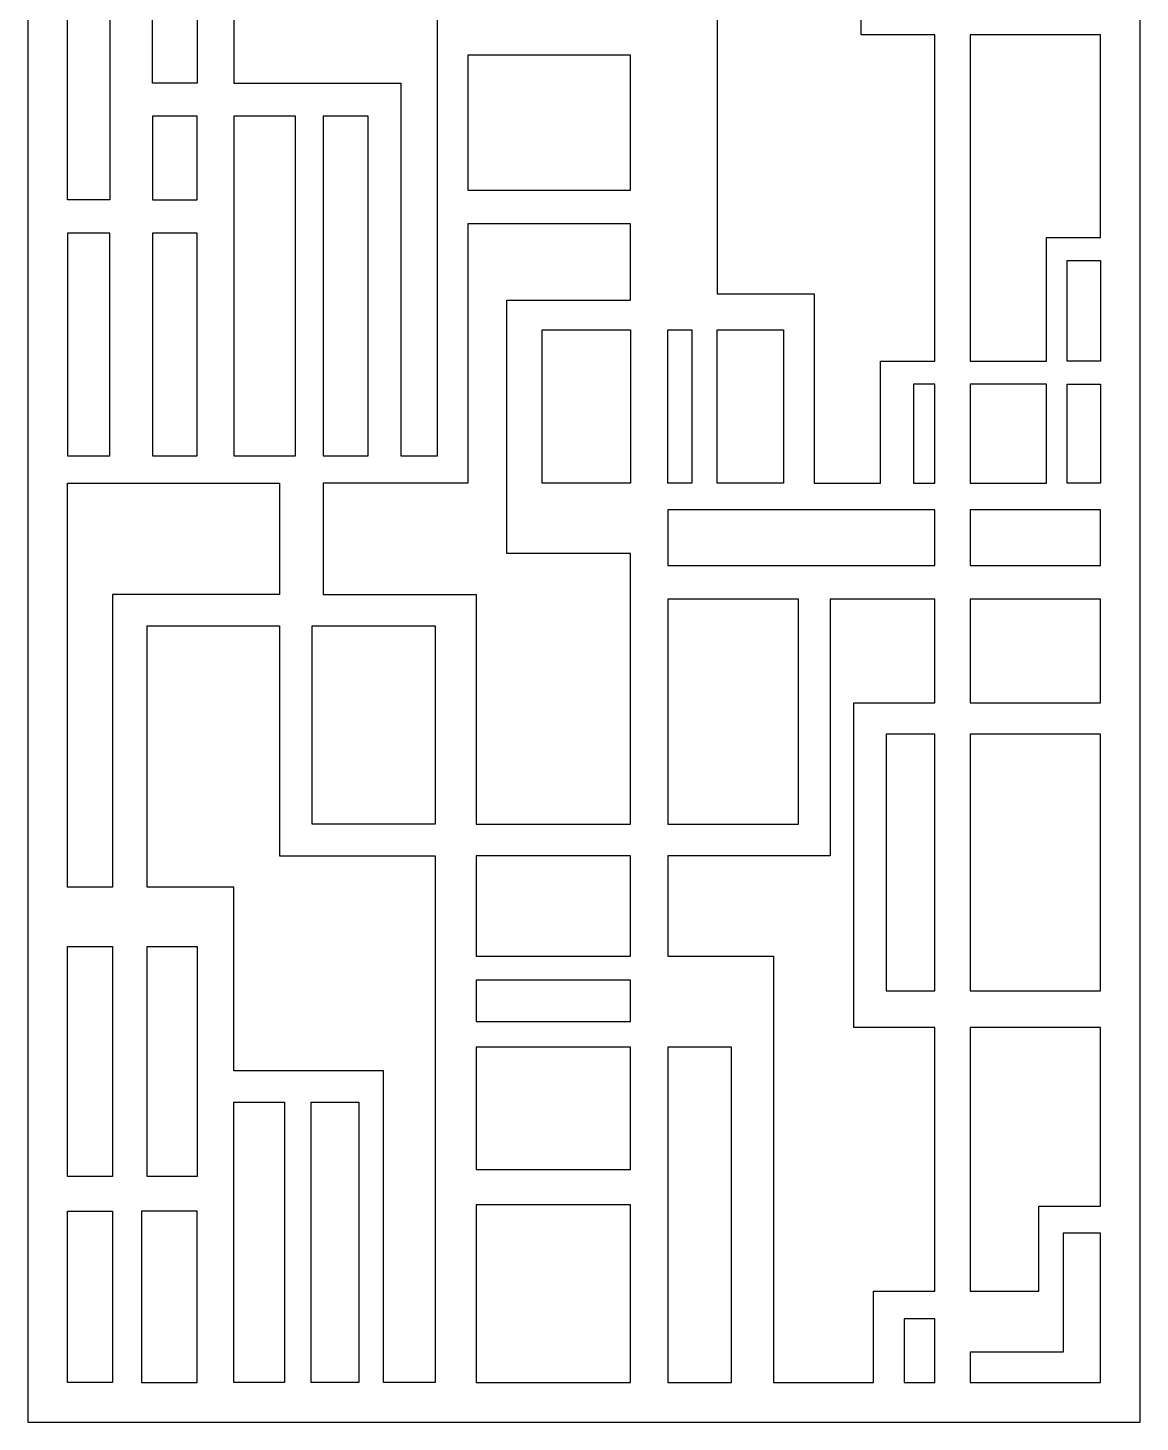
# Model space of a CAD drawing. Extents: x 2293 to 3694, y 3492 to 7149.
# Drawn here: x 2293 to 3694, y 3492 to 5249 of the extents above; entities that cross this region are included whole.
import ezdxf

# ---------------------------------------------------------------- set-up
doc = ezdxf.new("R2010")
doc.units = 0
doc.layers.add('LAYER_05', color=1, linetype='CONTINUOUS')

msp = doc.modelspace()

# ---------------------------------------------------------------- linework, layer by layer
at = {"layer": 'LAYER_05'}
for points in [[(2292.8, 3491.8), (3694.2, 3491.8), (3694.2, 7149.1), (2292.8, 7149.1)], [(3161.1, 4913.3), (3283.6, 4913.3), (3283.6, 4674.9), (3367, 4674.9), (3367, 4828.7), (3435.6, 4828.7), (3435.6, 5239.9), (3342.6, 5239.9), (3342.6, 5401), (3435.6, 5401), (3435.6, 5812.2), (3367, 5812.2), (3367, 5966), (3283.6, 5966), (3283.6, 5727.6), (3161.1, 5727.6)], [(2552.5, 5178.9), (2762.7, 5178.9), (2762.7, 4709.3), (2809.1, 4709.3), (2809.1, 5931.6), (2762.7, 5931.6), (2762.7, 5462), (2552.5, 5462)], [(2396, 5031.8), (2342.8, 5031.8), (2342.8, 5609.2), (2396, 5609.2)], [(2506.2, 5178.9), (2449.9, 5178.9), (2449.9, 5462), (2506.2, 5462)], [(3480.2, 4828.7), (3576.4, 4828.7), (3576.4, 4984.4), (3644.2, 4984.4), (3644.2, 5239.9), (3480.2, 5239.9)], [(3051.9, 5043.9), (3051.9, 5214.1), (2847.2, 5214.1), (2847.2, 5043.9)], [(2449.9, 5137.2), (2449.9, 5031.8), (2506.2, 5031.8), (2506.2, 5137.2)], [(2552.5, 5137.2), (2552.5, 4709.3), (2630.2, 4709.3), (2630.2, 5137.2)], [(2664.9, 5137.2), (2664.9, 4709.3), (2721.6, 4709.3), (2721.6, 5137.2)], [(2396, 4990), (2342.8, 4990), (2342.8, 4709.3), (2396, 4709.3)], [(2506.2, 4709.3), (2506.2, 4990), (2449.9, 4990), (2449.9, 4709.3)], [(2896.1, 4905.5), (3051.9, 4905.5), (3051.9, 5001.8), (2847.2, 5001.8), (2847.2, 4674.8), (2664.9, 4674.8), (2664.9, 4534.5), (2857.7, 4534.5), (2857.7, 4245.4), (3051.9, 4245.4), (3051.9, 4586.2), (2896.1, 4586.2)], [(3602.3, 4955.3), (3644.2, 4955.3), (3644.2, 4828.7), (3602.3, 4828.7)], [(3051.9, 4867.9), (3051.9, 4674.9), (2941, 4674.9), (2941, 4867.9)], [(3129.4, 4674.9), (3099.1, 4674.9), (3099.1, 4867.9), (3129.4, 4867.9)], [(3161.1, 4674.9), (3161.1, 4867.9), (3244.8, 4867.9), (3244.8, 4674.9)], [(3435.6, 4674.9), (3435.6, 4799.6), (3408.7, 4799.6), (3408.7, 4674.9)], [(3576.4, 4674.9), (3576.4, 4799.6), (3480.2, 4799.6), (3480.2, 4674.9)], [(3602.3, 4799.6), (3644.2, 4799.6), (3644.2, 4674.9), (3602.3, 4674.9)], [(2399.3, 4166), (2342.8, 4166), (2342.8, 4674.8), (2609.9, 4674.8), (2609.9, 4534.5), (2399.3, 4534.5)], [(3099.1, 4641.2), (3099.1, 4571.3), (3435.6, 4571.3), (3435.6, 4641.2)], [(3480.2, 4571.3), (3644.2, 4571.3), (3644.2, 4641.2), (3480.2, 4641.2)], [(3263.7, 4528.9), (3099.1, 4528.9), (3099.1, 4245.4), (3263.7, 4245.4)], [(3232.2, 3541.8), (3358.1, 3541.8), (3358.1, 3656.6), (3435.6, 3656.6), (3435.6, 3989), (3333.6, 3989), (3333.6, 4398.2), (3435.6, 4398.2), (3435.6, 4528.9), (3303.5, 4528.9), (3303.5, 4205.4), (3099.1, 4205.4), (3099.1, 4079), (3232.2, 4079)], [(3644.2, 4398.2), (3644.2, 4528.9), (3480.2, 4528.9), (3480.2, 4398.2)], [(2740.8, 3934.5), (2552.5, 3934.5), (2552.5, 4166), (2443, 4166), (2443, 4495.2), (2609.9, 4495.2), (2609.9, 4205.4), (2806, 4205.4), (2806, 3541.8), (2740.8, 3541.8)], [(2806, 4495.2), (2806, 4245.4), (2650.9, 4245.4), (2650.9, 4495.2)], [(3435.6, 4358.5), (3374.1, 4358.5), (3374.1, 4035.4), (3435.6, 4035.4)], [(3644.2, 4035.4), (3644.2, 4358.5), (3480.2, 4358.5), (3480.2, 4035.4)], [(3051.9, 4079), (3051.9, 4205.4), (2857.7, 4205.4), (2857.7, 4079)], [(2399.3, 4091), (2399.3, 3801.4), (2342.8, 3801.4), (2342.8, 4091)], [(2443, 3801.4), (2443, 4091), (2506.2, 4091), (2506.2, 3801.4)], [(3051.9, 3996.6), (3051.9, 4048.6), (2857.7, 4048.6), (2857.7, 3996.6)], [(3644.2, 3989), (3480.2, 3989), (3480.2, 3656.6), (3566.5, 3656.6), (3566.5, 3763.7), (3644.2, 3763.7)], [(2857.7, 3964.2), (2857.7, 3810.2), (3051.9, 3810.2), (3051.9, 3964.2)], [(3179.5, 3541.8), (3179.5, 3964.2), (3099.1, 3964.2), (3099.1, 3541.8)], [(2616.3, 3895.1), (2616.3, 3541.8), (2552.5, 3541.8), (2552.5, 3895.1)], [(2649.6, 3541.8), (2649.6, 3895.1), (2709.6, 3895.1), (2709.6, 3541.8)], [(3051.9, 3541.8), (3051.9, 3765.7), (2857.7, 3765.7), (2857.7, 3541.8)], [(2399.3, 3541.8), (2342.8, 3541.8), (2342.8, 3757.6), (2399.3, 3757.6)], [(2436, 3541.8), (2506.2, 3541.8), (2506.2, 3757.6), (2436, 3757.6)], [(3644.2, 3729.7), (3597.4, 3729.7), (3597.4, 3580), (3480.2, 3580), (3480.2, 3541.8), (3644.2, 3541.8)], [(3435.6, 3541.8), (3435.6, 3622), (3397, 3622), (3397, 3541.8)]]:
    msp.add_lwpolyline(points, close=True, dxfattribs=at)

doc.saveas('drawing.dxf')
